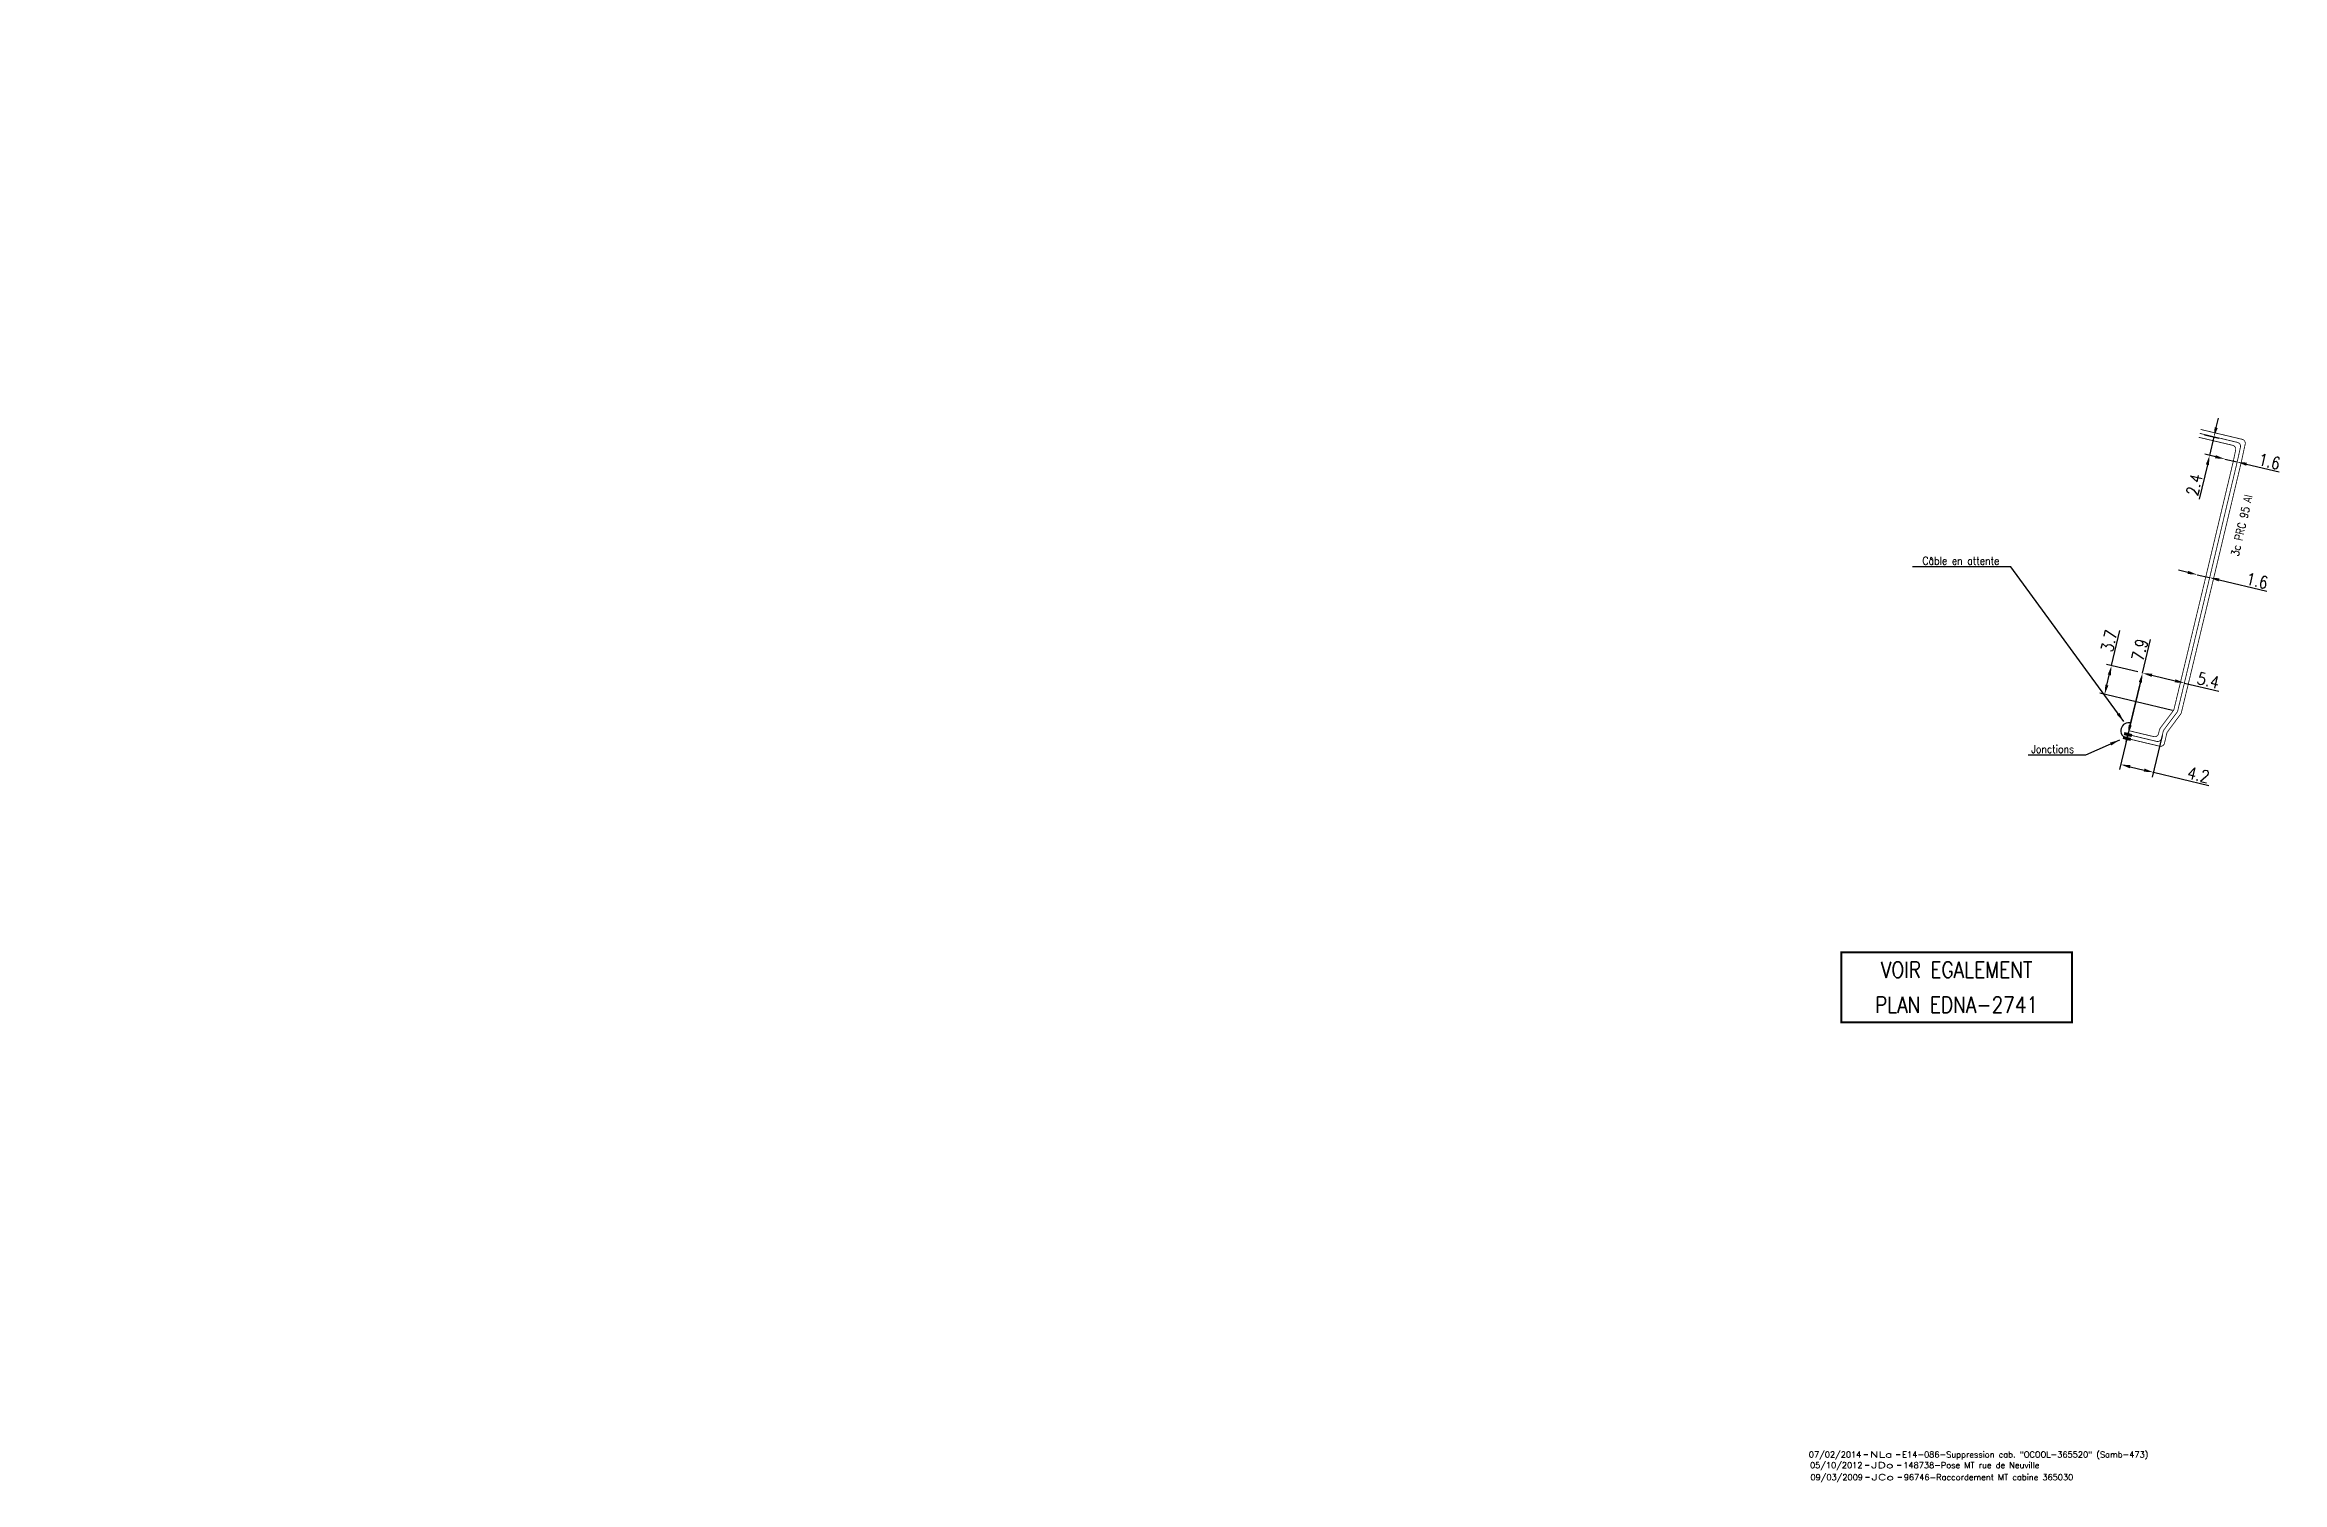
# Model space of a CAD drawing. Header units: millimetres. Extents: x 161438 to 162003, y 98011 to 98991.
# Drawn here: x 161720.7 to 162000.4, y 98010.9 to 98190.6 of the extents above; entities that cross this region are included whole.
import ezdxf
from ezdxf.enums import TextEntityAlignment as Align

# ---------------------------------------------------------------- set-up
doc = ezdxf.new("R2010")
doc.units = ezdxf.units.MM
doc.header["$PDMODE"] = 34
doc.layers.get('0').update_dxf_attribs({"linetype": 'CONTINUOUS'})
doc.layers.get('Defpoints').update_dxf_attribs({"linetype": 'CONTINUOUS'})
for name, color, linetype in [('M_120', 5, 'M_ST_13'), ('M_300', 7, 'CONTINUOUS'), ('M_930', 7, 'CONTINUOUS')]:
    doc.layers.add(name, color=color, linetype=linetype)
doc.layers.add('M_910', color=7, linetype='CONTINUOUS', plot=False)
doc.styles.add('M_ROMANS', font='ROMANS.shx', dxfattribs={"width": 0.75})
doc.styles.get("Standard").update_dxf_attribs({"font": 'romans.shx', "width": 0.85})
doc.linetypes.add('M_ST_13', pattern='A,5,-0.3,["oo",Standard,S=1.5,R=0,X=0,Y=-0.5],-3', length=8.3)
doc.dimstyles.get("Standard").update_dxf_attribs({"dimtxt": 1.5, "dimasz": 1.2, "dimexe": 0.625, "dimexo": 0.625, "dimgap": 0.25, "dimtad": 1, "dimdec": 1, "dimzin": 0, "dimdsep": 46, "dimtxsty": 'Standard', "dimcen": -0.5, "dimadec": 0, "dimazin": 0, "dimtfac": 1, "dimtdec": 1, "dimtmove": 0, "dimatfit": 3, "dimfxl": 0, "dimtolj": 1, "dimtzin": 0, "dimarcsym": 0})

# ---------------------------------------------------------------- blocks, each defined once
blk = doc.blocks.new('*D13')
at = {"layer": 'Defpoints', "color": 0, "linetype": 'Continuous', "transparency": 16777216}
for p in [(161858.23, 98375.55), (161878.2, 98377.45), (161848.64, 98372.33), (161879.22, 98371.54), (161849.66, 98366.42)]:
    blk.add_point(p, dxfattribs=at)
at = {"layer": 'M_120', "color": 0, "linetype": 'Continuous', "lineweight": -2, "transparency": 16777216}
for p, q in [((161878.12, 98377.91), (161877.86, 98379.42)), ((161848.56, 98372.79), (161848.3, 98374.3))]:
    blk.add_line(p, q, dxfattribs=at)
blk.add_arc((-95854829778.48, 554019213723.25), 562250264199.43, 279.815993866964, 279.815993869837, dxfattribs=at)
at = {"layer": 'M_120', "color": 0, "linetype": 'Continuous', "transparency": 16777216}
for points in [[(161877.03, 98378.95), (161877.08, 98378.65), (161877.94, 98378.96)], [(161849.29, 98373.85), (161849.24, 98374.14), (161848.38, 98373.84)]]:
    blk.add_solid(points, dxfattribs=at)
at = {"layer": 'M_120', "color": 0, "linetype": 'Continuous', "transparency": 16777216, "insert": (161863.89, 98377.29), "char_height": 1.125, "attachment_point": 5, "rotation": 9.816}
blk.add_mtext('\\A1;30.0', dxfattribs=at)
blk = doc.blocks.new('*D15')
at = {"layer": 'Defpoints', "color": 0, "linetype": 'Continuous', "transparency": 16777216}
for p in [(161936.93, 98389.85), (161926.87, 98386.49), (161933.61, 98388.49), (161927.6, 98381.94), (161938.02, 98383.11)]:
    blk.add_point(p, dxfattribs=at)
at = {"layer": 'M_120', "color": 0, "linetype": 'Continuous', "lineweight": -2, "transparency": 16777216}
blk.add_line((161926.79, 98386.95), (161926.65, 98387.84), dxfattribs=at)
blk.add_arc((-87300231585.51, 541227400772.2), 548222903164.53, 279.162931790814, 279.16293179172, dxfattribs=at)
at = {"layer": 'M_120', "color": 0, "linetype": 'Continuous', "transparency": 16777216}
for points in [[(161936.15, 98389.05), (161936.19, 98388.75), (161937.06, 98389.05)], [(161927.63, 98387.37), (161927.59, 98387.67), (161926.72, 98387.38)]]:
    blk.add_solid(points, dxfattribs=at)
at = {"layer": 'M_120', "color": 0, "linetype": 'Continuous', "transparency": 16777216, "insert": (161931.77, 98388.95), "char_height": 1.125, "attachment_point": 5, "rotation": 9.1629}
blk.add_mtext('\\A1;11', dxfattribs=at)
blk = doc.blocks.new('*D45')
at = {"layer": 'Defpoints', "color": 0, "linetype": 'Continuous', "transparency": 16777216}
for p in [(161982.92, 98112.01), (161985.52, 98104.81), (161980.2, 98100.58)]:
    blk.add_point(p, dxfattribs=at)
at = {"layer": 'M_120', "color": 0, "linetype": 'Continuous', "lineweight": -2, "transparency": 16777216}
for p, q in [((161982.78, 98111.4), (161980.06, 98099.97)), ((161985.38, 98104.21), (161984.14, 98099)), ((161981.37, 98100.3), (161983.12, 98099.89)), ((161984.28, 98099.61), (161991.21, 98097.96))]:
    blk.add_line(p, q, dxfattribs=at)
at = {"layer": 'M_120', "color": 0, "linetype": 'Continuous', "transparency": 16777216}
for points in [[(161981.42, 98100.5), (161981.33, 98100.11), (161980.2, 98100.58)], [(161983.16, 98100.08), (161983.07, 98099.69), (161984.28, 98099.61)]]:
    blk.add_solid(points, dxfattribs=at)
at = {"layer": 'M_120', "color": 0, "linetype": 'Continuous', "transparency": 16777216, "insert": (161989.9, 98099.3), "char_height": 1.5, "attachment_point": 5, "rotation": 346.6179}
blk.add_mtext('\\A1;4.2', dxfattribs=at)
blk = doc.blocks.new('*D46')
at = {"layer": 'Defpoints', "color": 0, "linetype": 'Continuous', "transparency": 16777216}
for p in [(161993.2, 98138.77), (161993.2, 98138.77), (161994.75, 98138.4)]:
    blk.add_point(p, dxfattribs=at)
at = {"layer": 'M_120', "color": 0, "linetype": 'Continuous', "lineweight": -2, "transparency": 16777216}
for p, q in [((161992.03, 98139.05), (161990.86, 98139.33)), ((161993.2, 98138.77), (161994.75, 98138.4)), ((161995.92, 98138.12), (162000, 98137.16))]:
    blk.add_line(p, q, dxfattribs=at)
at = {"layer": 'M_120', "color": 0, "linetype": 'Continuous', "transparency": 16777216}
for points in [[(161992.08, 98139.25), (161991.98, 98138.86), (161993.2, 98138.77)], [(161995.97, 98138.32), (161995.87, 98137.93), (161994.75, 98138.4)]]:
    blk.add_solid(points, dxfattribs=at)
at = {"layer": 'M_120', "color": 0, "linetype": 'Continuous', "transparency": 16777216, "insert": (161998.77, 98138.47), "char_height": 1.5, "attachment_point": 5, "rotation": 346.6205}
blk.add_mtext('\\A1;1.6', dxfattribs=at)
blk = doc.blocks.new('*D47')
at = {"layer": 'Defpoints', "color": 0, "linetype": 'Continuous', "transparency": 16777216}
for p in [(161990.05, 98141.96), (161991.3, 98139.22), (161993.2, 98138.77)]:
    blk.add_point(p, dxfattribs=at)
at = {"layer": 'M_120', "color": 0, "linetype": 'Continuous', "lineweight": -2, "transparency": 16777216}
for p, q in [((161992.12, 98142.7), (161992.4, 98143.87)), ((161990.66, 98141.81), (161992.46, 98141.39)), ((161991.85, 98141.53), (161991.3, 98139.22)), ((161991.02, 98138.06), (161990, 98133.75)), ((161992.59, 98138.92), (161990.69, 98139.37))]:
    blk.add_line(p, q, dxfattribs=at)
at = {"layer": 'M_120', "color": 0, "linetype": 'Continuous', "transparency": 16777216}
for points in [[(161991.93, 98142.74), (161992.32, 98142.65), (161991.85, 98141.53)], [(161990.83, 98138.1), (161991.22, 98138.01), (161991.3, 98139.22)]]:
    blk.add_solid(points, dxfattribs=at)
at = {"layer": 'M_120', "color": 0, "linetype": 'Continuous', "transparency": 16777216, "insert": (161989.4, 98135.55), "char_height": 1.5, "attachment_point": 5, "rotation": 76.6205}
blk.add_mtext('\\A1;2.4', dxfattribs=at)
blk = doc.blocks.new('*D48')
at = {"layer": 'Defpoints', "color": 0, "linetype": 'Continuous', "transparency": 16777216}
for p in [(161989.76, 98124.31), (161989.76, 98124.31), (161991.31, 98123.94)]:
    blk.add_point(p, dxfattribs=at)
at = {"layer": 'M_120', "color": 0, "linetype": 'Continuous', "lineweight": -2, "transparency": 16777216}
for p, q in [((161988.59, 98124.59), (161987.42, 98124.87)), ((161989.76, 98124.31), (161991.31, 98123.94)), ((161992.48, 98123.67), (161998.47, 98122.24))]:
    blk.add_line(p, q, dxfattribs=at)
at = {"layer": 'M_120', "color": 0, "linetype": 'Continuous', "transparency": 16777216}
for points in [[(161988.64, 98124.79), (161988.54, 98124.4), (161989.76, 98124.31)], [(161992.53, 98123.86), (161992.43, 98123.47), (161991.31, 98123.94)]]:
    blk.add_solid(points, dxfattribs=at)
at = {"layer": 'M_120', "color": 0, "linetype": 'Continuous', "transparency": 16777216, "insert": (161997.24, 98123.56), "char_height": 1.5, "attachment_point": 5, "rotation": 346.6205}
blk.add_mtext('\\A1;1.6', dxfattribs=at)
blk = doc.blocks.new('*D49')
at = {"layer": 'Defpoints', "color": 0, "linetype": 'Continuous', "transparency": 16777216}
for p in [(161982.92, 98112.01), (161982.92, 98112.01), (161988.15, 98110.77)]:
    blk.add_point(p, dxfattribs=at)
at = {"layer": 'M_120', "color": 0, "linetype": 'Continuous', "lineweight": -2, "transparency": 16777216}
for p, q in [((161984.09, 98111.73), (161986.99, 98111.05)), ((161988.15, 98110.77), (161992.47, 98109.74))]:
    blk.add_line(p, q, dxfattribs=at)
at = {"layer": 'M_120', "color": 0, "linetype": 'Continuous', "transparency": 16777216}
for points in [[(161984.14, 98111.93), (161984.04, 98111.54), (161982.92, 98112.01)], [(161987.03, 98111.24), (161986.94, 98110.85), (161988.15, 98110.77)]]:
    blk.add_solid(points, dxfattribs=at)
at = {"layer": 'M_120', "color": 0, "linetype": 'Continuous', "transparency": 16777216, "insert": (161991.12, 98111.09), "char_height": 1.5, "attachment_point": 5, "rotation": 346.6205}
blk.add_mtext('\\A1;5.4', dxfattribs=at)
blk = doc.blocks.new('*D50')
at = {"layer": 'Defpoints', "color": 0, "linetype": 'Continuous', "transparency": 16777216}
for p in [(161979.04, 98112.94), (161982.92, 98112.01), (161987.28, 98107.18)]:
    blk.add_point(p, dxfattribs=at)
at = {"layer": 'M_120', "color": 0, "linetype": 'Continuous', "lineweight": -2, "transparency": 16777216}
for p, q in [((161979.04, 98112.94), (161980.09, 98117.34)), ((161982.32, 98112.16), (161978.43, 98113.08)), ((161986.68, 98107.32), (161977.58, 98109.49)), ((161978.46, 98110.51), (161978.76, 98111.77))]:
    blk.add_line(p, q, dxfattribs=at)
at = {"layer": 'M_120', "color": 0, "linetype": 'Continuous', "transparency": 16777216}
for points in [[(161978.57, 98111.82), (161978.96, 98111.72), (161979.04, 98112.94)], [(161978.27, 98110.56), (161978.66, 98110.47), (161978.18, 98109.34)]]:
    blk.add_solid(points, dxfattribs=at)
at = {"layer": 'M_120', "color": 0, "linetype": 'Continuous', "transparency": 16777216, "insert": (161978.75, 98116.03), "char_height": 1.5, "attachment_point": 5, "rotation": 76.6179}
blk.add_mtext('\\A1;3.7', dxfattribs=at)
blk = doc.blocks.new('*D51')
at = {"layer": 'Defpoints', "color": 0, "linetype": 'Continuous', "transparency": 16777216}
for p in [(161982.92, 98112.01), (161982.92, 98112.01), (161981.1, 98104.33)]:
    blk.add_point(p, dxfattribs=at)
at = {"layer": 'M_120', "color": 0, "linetype": 'Continuous', "lineweight": -2, "transparency": 16777216}
for p, q in [((161982.92, 98112.01), (161983.92, 98116.21)), ((161981.37, 98105.49), (161982.65, 98110.84))]:
    blk.add_line(p, q, dxfattribs=at)
at = {"layer": 'M_120', "color": 0, "linetype": 'Continuous', "transparency": 16777216}
for points in [[(161982.45, 98110.89), (161982.84, 98110.8), (161982.92, 98112.01)], [(161981.18, 98105.54), (161981.57, 98105.45), (161981.1, 98104.33)]]:
    blk.add_solid(points, dxfattribs=at)
at = {"layer": 'M_120', "color": 0, "linetype": 'Continuous', "transparency": 16777216, "insert": (161982.59, 98114.92), "char_height": 1.5, "attachment_point": 5, "rotation": 76.6179}
blk.add_mtext('\\A1;7.9', dxfattribs=at)
blk = doc.blocks.new('M_300_04')
at = {"color": 0, "linetype": 'Continuous'}
blk.add_line((0, 0.38), (0, -0.38), dxfattribs=at)
blk.add_solid([(-0.5, 0.19), (-0.5, -0.19), (0.5, 0.19), (0.5, -0.19)], dxfattribs=at)
at = {"color": 0, "linetype": 'Continuous', "width": 0.75, "flags": 3}
for tag, p in [('DEF_LEG', (0, -5)), ('DEF_COUP', (0.02, -7)), ('DEF_TYPE', (0, -9))]:
    blk.add_attdef(tag, text='', height=1.2, dxfattribs=at).set_placement(p, align=Align.MIDDLE)
blk = doc.blocks.new('M_300_02')
at = {"color": 0, "linetype": 'Continuous'}
blk.add_arc((0, 0), 1, 270, 90, dxfattribs=at)
at = {"color": 0, "linetype": 'Continuous', "style": 'M_ROMANS', "width": 0.75, "flags": 3}
for tag, p in [('DEF_LEG', (0, -5)), ('DEF_COUP', (0, -7.5)), ('DEF_TYPE', (0, -10))]:
    blk.add_attdef(tag, text='', height=1.2, dxfattribs=at).set_placement(p, align=Align.MIDDLE)
blk = doc.blocks.new('GIS_MODF')
at = {"color": 0, "linetype": 'Continuous', "flags": 128}
for points in [[(-2.26, -0.01), (-1.76, -0.01)], [(1.76, -0.01), (2.26, -0.01)]]:
    blk.add_lwpolyline(points, dxfattribs=at)
at = {"color": 0, "linetype": 'Continuous'}
blk.add_attdef('DATE', text='', height=0.75, dxfattribs=at).set_placement((-2.58, -0.39), align=Align.RIGHT)
at = {"color": 0, "linetype": 'Continuous', "width": 3.590909}
blk.add_attdef('USER', text='', height=0.75, dxfattribs=at).set_placement((-1.52, -0.39), (1.31, -0.39), align=Align.FIT)
at = {"color": 0, "linetype": 'Continuous'}
blk.add_attdef('DESC', (2.53, -0.39), '', height=0.75, dxfattribs=at)

msp = doc.modelspace()

# ---------------------------------------------------------------- linework, layer by layer
at = {"layer": 'M_120', "const_width": 0.1}
for points in [[(161980.97, 98103.84), (161985.06, 98102.87, 0.414214), (161985.66, 98103.24), (161985.96, 98104.5, -0.101902), (161986.05, 98104.68), (161987.68, 98106.88, 0.100789), (161987.77, 98107.06), (161988.64, 98110.65), (161991.8, 98123.83), (161995.24, 98138.29), (161995.75, 98140.63, 0.408396), (161995.38, 98141.23), (161990.17, 98142.47)], [(161981.1, 98104.33), (161984.69, 98103.47, 0.414214), (161985.29, 98103.84), (161985.5, 98104.71, -0.101902), (161985.58, 98104.9), (161987.22, 98107.1, 0.100789), (161987.31, 98107.28), (161988.15, 98110.77), (161991.31, 98123.94), (161994.75, 98138.4), (161995.16, 98140.26, 0.408396), (161994.78, 98140.85), (161990.05, 98141.98)], [(161981.21, 98104.81), (161984.32, 98104.07, 0.414214), (161984.92, 98104.44), (161985.01, 98104.83, -0.101902), (161985.18, 98105.19), (161986.76, 98107.31, 0.100789), (161986.85, 98107.49), (161987.67, 98110.89), (161990.83, 98124.06), (161994.27, 98138.51), (161994.56, 98139.89, 0.408396), (161994.19, 98140.48), (161989.93, 98141.49)]]:
    msp.add_lwpolyline(points, format="xyb", dxfattribs=at)
at = {"layer": 'M_930', "const_width": 0.25}
msp.add_lwpolyline([(161945.26, 98077.1), (161974.1, 98077.1), (161974.1, 98068.36), (161945.26, 98068.36)], close=True, dxfattribs=at)

# ---------------------------------------------------------------- block references
at = {"layer": 'M_300'}
for name, p, rotation in [('M_300_02', (161981.21, 98104.81), 164.8230089422455), ('M_300_04', (161980.97, 98103.84), 165.3000463572436), ('M_300_04', (161981.1, 98104.33), 165.3000463572436)]:
    msp.add_blockref(name, p, dxfattribs=dict(at, rotation=rotation))
at = {"layer": 'M_910'}
ref = msp.add_blockref('GIS_MODF', (161950.35, 98014.34), dxfattribs=at)
ref.add_attrib('DATE', '07/02/2014', dxfattribs={"layer": '0', "color": 0, "linetype": 'Continuous', "height": 0.75}).set_placement((161947.77, 98013.95), align=Align.RIGHT)
ref.add_attrib('USER', 'NLa', dxfattribs={"layer": '0', "color": 0, "linetype": 'Continuous', "height": 0.75, "width": 1.462963}).set_placement((161948.84, 98013.95), (161951.66, 98013.95), align=Align.FIT)
ref.add_attrib('DESC', 'E14-086-Suppression cab. "OCOOL-365520" (Samb-473)', (161952.88, 98013.95), dxfattribs={"layer": '0', "color": 0, "linetype": 'Continuous', "height": 0.75})
ref = msp.add_blockref('GIS_MODF', (161950.49, 98013.01), dxfattribs=at)
ref.add_attrib('DATE', '05/10/2012', dxfattribs={"layer": '0', "color": 0, "linetype": 'Continuous', "height": 0.75}).set_placement((161947.91, 98012.62), align=Align.RIGHT)
ref.add_attrib('USER', 'JDo', dxfattribs={"layer": '0', "color": 0, "linetype": 'Continuous', "height": 0.75, "width": 1.490566}).set_placement((161948.98, 98012.62), (161951.8, 98012.62), align=Align.FIT)
ref.add_attrib('DESC', '148738-Pose MT rue de Neuville', (161953.02, 98012.62), dxfattribs={"layer": '0', "color": 0, "linetype": 'Continuous', "height": 0.75})
ref = msp.add_blockref('GIS_MODF', (161950.56, 98011.5), dxfattribs=at)
ref.add_attrib('DATE', '09/03/2009', dxfattribs={"layer": '0', "color": 0, "linetype": 'Continuous', "height": 0.75}).set_placement((161947.97, 98011.11), align=Align.RIGHT)
ref.add_attrib('USER', 'JCo', dxfattribs={"layer": '0', "color": 0, "linetype": 'Continuous', "height": 0.75, "width": 1.490566}).set_placement((161949.04, 98011.11), (161951.86, 98011.11), align=Align.FIT)
ref.add_attrib('DESC', '96746-Raccordement MT cabine 365030', (161953.08, 98011.11), dxfattribs={"layer": '0', "color": 0, "linetype": 'Continuous', "height": 0.75})

# ---------------------------------------------------------------- texts
at = {"layer": 'M_120', "width": 0.85}
msp.add_text('3c PRC 95 Al', height=1, rotation=77.1287, dxfattribs=at).set_placement((161995.31, 98130.48), align=Align.MIDDLE)
at = {"layer": 'M_300', "char_height": 1, "attachment_point": 9}
for s, insert in [('Câble en attente', (161965.02, 98125.55)), ('\\A1;Jonctions', (161974.36, 98102.02))]:
    msp.add_mtext(s, dxfattribs=dict(at, insert=insert))
at = {"layer": 'M_930', "width": 0.85}
for s, p in [('VOIR EGALEMENT', (161959.68, 98073.93)), ('PLAN EDNA-2741', (161959.68, 98069.56))]:
    msp.add_text(s, height=2, dxfattribs=at).set_placement(p, align=Align.CENTER)

# ---------------------------------------------------------------- dimensions: what is measured, and where the dimension line sits
at = {"layer": 'M_120', "linetype": 'Continuous'}
dim = msp.add_angular_dim_2l(base=(161933.61, 98388.49), line1=((161926.87, 98386.49), (161927.6, 98381.94)), line2=((161936.93, 98389.85), (161938.02, 98383.11)), text='11', dimstyle='Standard', override={"dimscale": 0.75}, dxfattribs=at)
dim.commit()
dim.dimension.update_dxf_attribs({"geometry": '*D15', "text_midpoint": (161931.77, 98388.95)})
dim = msp.add_angular_dim_2l(base=(161858.23, 98375.55), line1=((161878.2, 98377.45), (161879.22, 98371.54)), line2=((161848.64, 98372.33), (161849.66, 98366.42)), text='30.0', dimstyle='Standard', override={"dimscale": 0.75}, dxfattribs=at)
dim.commit()
dim.dimension.update_dxf_attribs({"geometry": '*D13', "text_midpoint": (161864.02, 98376.55), "dimtype": 162})
for base, p1, p2, angle, picture, middle in [((161991.3, 98139.22), (161990.05, 98141.96), (161993.2, 98138.77), 76.6205, '*D47', (161990.37, 98135.32)), ((161993.2, 98138.77), (161994.75, 98138.4), (161993.2, 98138.77), 346.6205, '*D46', (161998.54, 98137.5)), ((161989.76, 98124.31), (161991.31, 98123.94), (161989.76, 98124.31), 346.6205, '*D48', (161997.01, 98122.59)), ((161979.04, 98112.94), (161987.28, 98107.18), (161982.92, 98112.01), 256.6179, '*D50', (161979.72, 98115.8)), ((161982.92, 98112.01), (161981.1, 98104.33), (161982.92, 98112.01), 256.6179, '*D51', (161983.56, 98114.69)), ((161980.2, 98100.58), (161985.52, 98104.81), (161982.92, 98112.01), 346.6179, '*D45', (161989.67, 98098.33)), ((161982.92, 98112.01), (161988.15, 98110.77), (161982.92, 98112.01), 346.6205, '*D49', (161990.89, 98110.12))]:
    dim = msp.add_linear_dim(base=base, p1=p1, p2=p2, angle=angle, dimstyle='Standard', dxfattribs=at)
    dim.commit()
    dim.dimension.update_dxf_attribs({"geometry": picture, "text_midpoint": middle, "dimtype": 160})

# ---------------------------------------------------------------- leaders
at = {"layer": 'M_300', "annotation_type": 0, "has_hookline": 1, "hookline_direction": 1}
for points, text_width in [([(161980.57, 98105.95), (161966.47, 98125.3), (161965.27, 98125.3)], 10.85), ([(161980.03, 98103.63), (161975.81, 98101.77), (161974.61, 98101.77)], 5.75)]:
    msp.add_leader(points, dimstyle='Standard', dxfattribs=dict(at, text_width=text_width))

doc.saveas('drawing.dxf')
